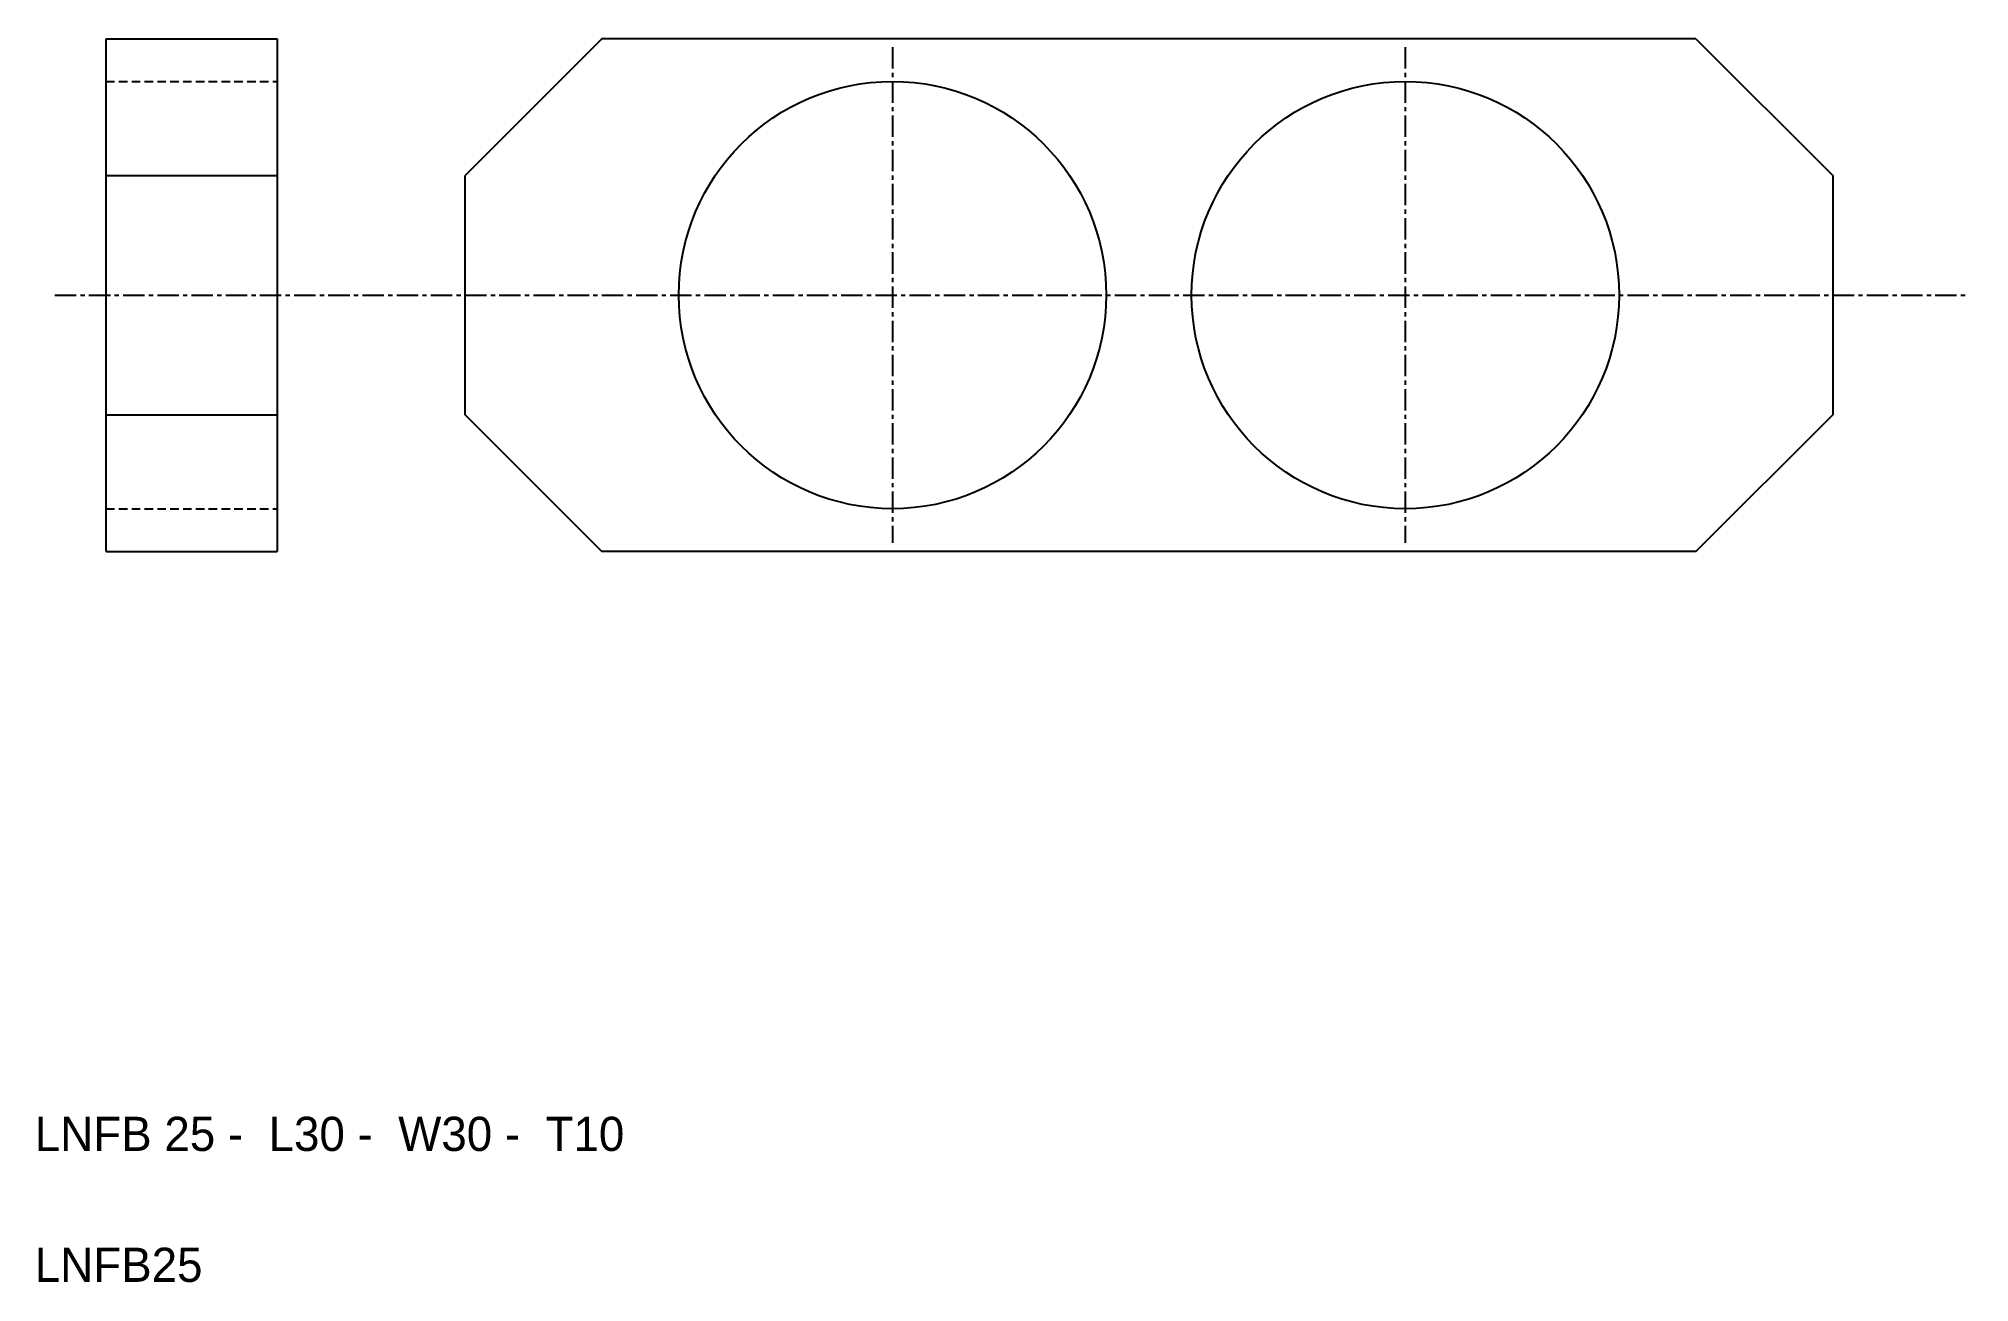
# Model space of a CAD drawing. Extents: x 453 to 566, y -186 to -113.
import ezdxf

# ---------------------------------------------------------------- set-up
doc = ezdxf.new("R2010")
doc.units = 0
doc.linetypes.add('CENTER', pattern=[2, 1.25, -0.25, 0.25, -0.25])
doc.linetypes.add('DASHED', pattern=[0.75, 0.5, -0.25])
doc.layers.get('0').update_dxf_attribs({"linetype": 'CONTINUOUS'})
doc.layers.add('CENTER', color=1, linetype='CENTER')

msp = doc.modelspace()

# ---------------------------------------------------------------- linework, layer by layer
at = {"color": 7, "linetype": 'CONTINUOUS'}
for p, q in [((456.63, -143.03), (456.63, -113.03)), ((456.63, -113.03), (466.63, -113.03)), ((466.63, -113.03), (466.63, -143.03)), ((485.63, -113.03), (477.63, -121.03)), ((549.63, -113.03), (485.63, -113.03)), ((549.63, -113.03), (557.63, -121.03)), ((456.63, -121.03), (466.63, -121.03)), ((456.63, -135.03), (466.63, -135.03)), ((456.63, -143.03), (466.63, -143.03))]:
    msp.add_line(p, q, dxfattribs=at)
at = {"color": 3, "linetype": 'DASHED'}
for p, q in [((456.63, -115.53), (466.63, -115.53)), ((456.63, -140.53), (466.63, -140.53))]:
    msp.add_line(p, q, dxfattribs=at)
at = {"color": 7, "linetype": 'CONTINUOUS'}
msp.add_lwpolyline([(557.63, -121.03), (557.63, -135.03), (549.63, -143.03), (485.63, -143.03), (477.63, -135.03), (477.63, -121.03)], dxfattribs=at)
for centre in [(502.63, -128.03), (532.63, -128.03)]:
    msp.add_circle(centre, 12.5, dxfattribs=at)
at = {"layer": 'CENTER', "color": 1, "linetype": 'CENTER'}
for p, q in [((502.63, -113.53), (502.63, -142.53)), ((532.63, -113.53), (532.63, -142.53)), ((453.63, -128.03), (469.63, -128.03)), ((469.63, -128.03), (565.63, -128.03))]:
    msp.add_line(p, q, dxfattribs=at)

# ---------------------------------------------------------------- texts
at = {"color": 7, "linetype": 'CONTINUOUS'}
for s, p in [('LNFB 25 -  L30 -  W30 -  T10', (452.46, -178.11)), ('LNFB25', (452.46, -185.77))]:
    msp.add_text(s, height=2, dxfattribs=at).set_placement(p)

doc.saveas('drawing.dxf')
